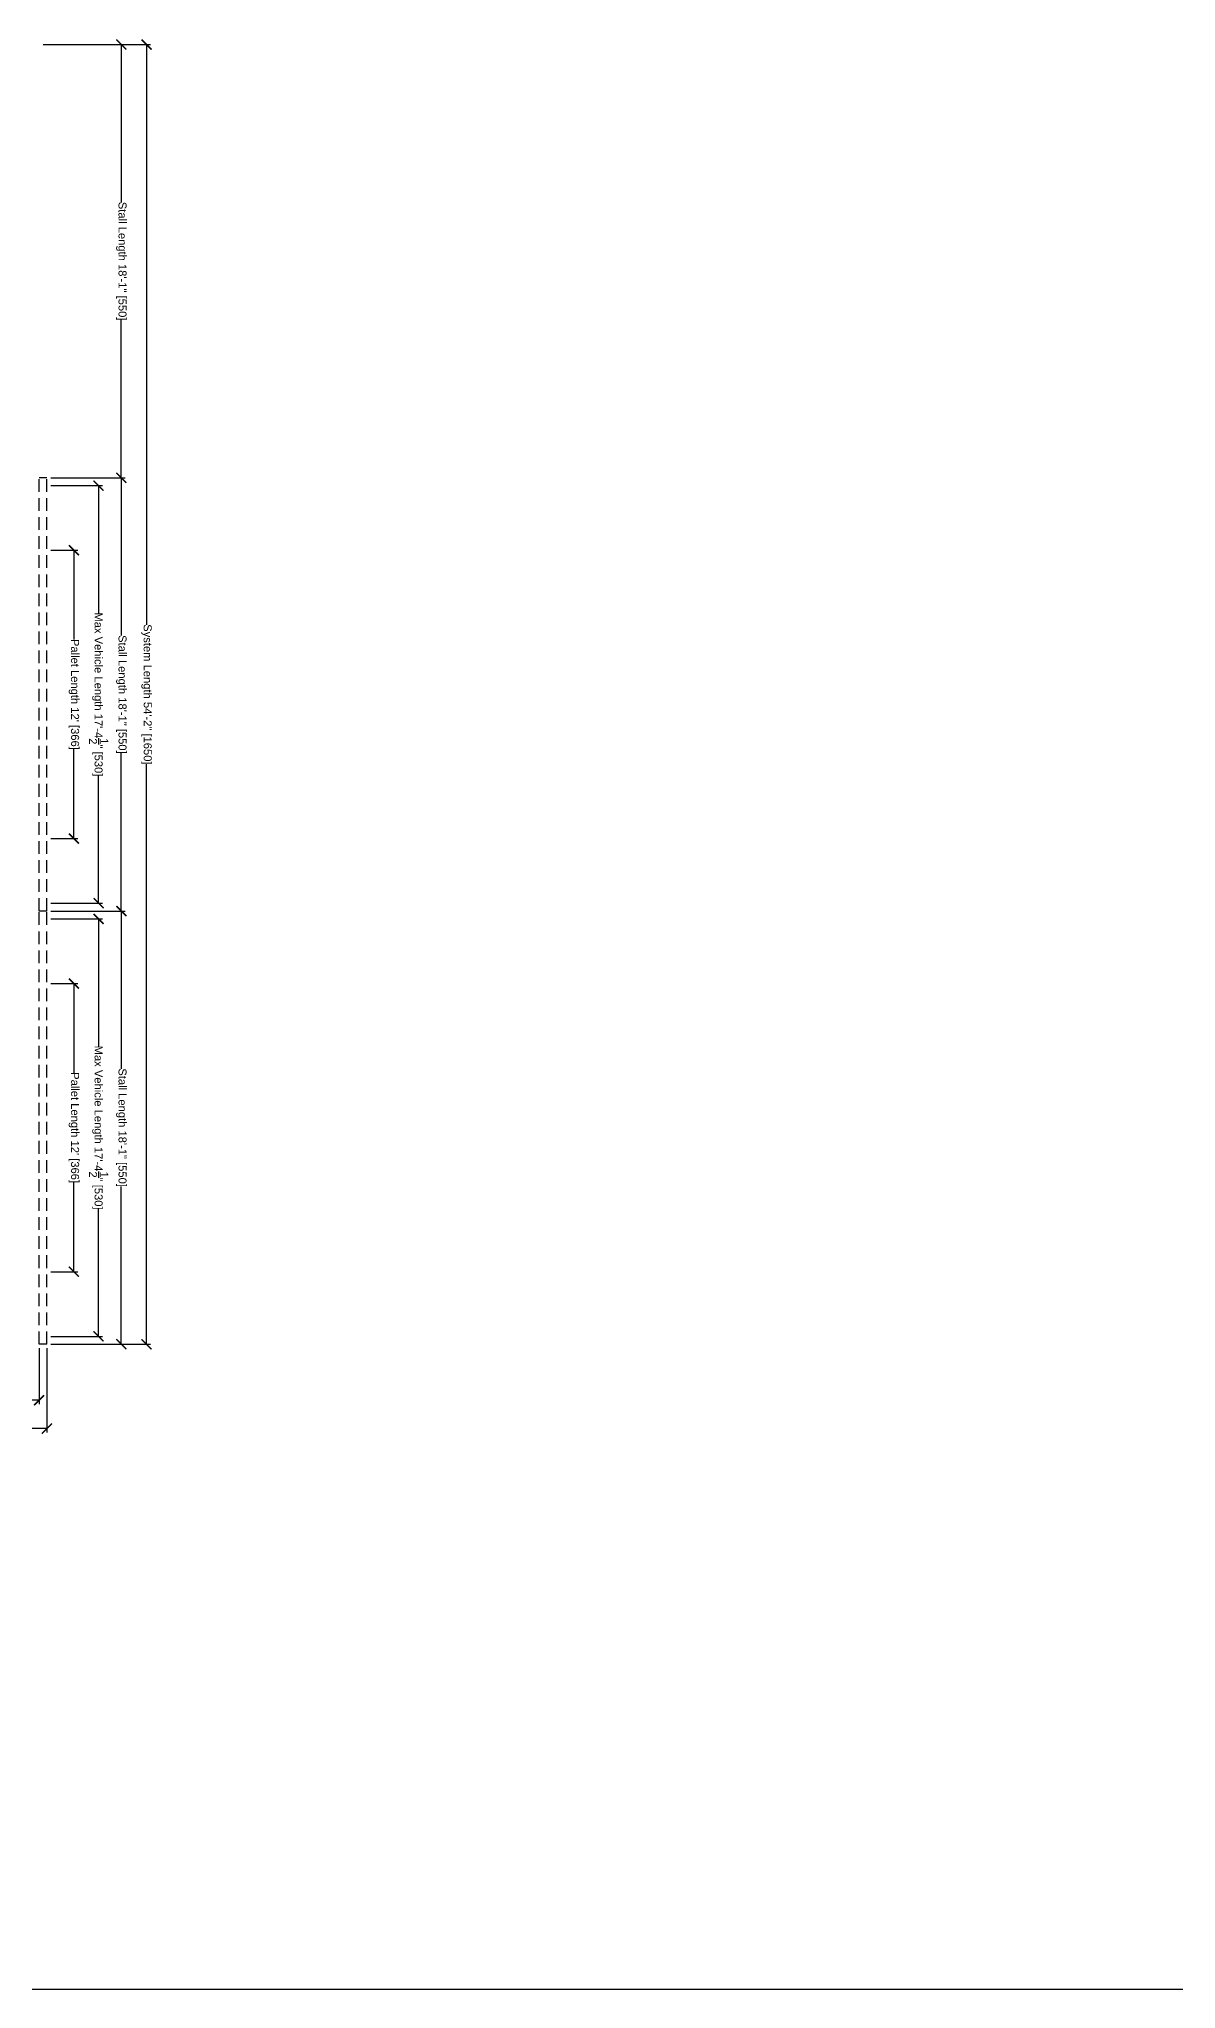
# Model space of a CAD drawing. Extents: x -210816 to 22943, y 10566 to 41486.
# Drawn here: x 20650 to 21218, y 15097 to 16072 of the extents above; entities that cross this region are included whole.
import ezdxf

# ---------------------------------------------------------------- set-up
doc = ezdxf.new("R2010")
doc.units = 0
doc.header["$MEASUREMENT"] = 0
doc.linetypes.add('HIDDEN', pattern=[9.525, 6.35, -3.175])
doc.layers.get('0').update_dxf_attribs({"linetype": 'CONTINUOUS'})
doc.layers.get('DEFPOINTS').update_dxf_attribs({"linetype": 'CONTINUOUS'})
doc.layers.add('DIM', color=6, linetype='CONTINUOUS')
doc.layers.add('KLAUS', color=30, linetype='CONTINUOUS')
doc.styles.get("Standard").update_dxf_attribs({"font": 'arial.ttf'})
doc.dimstyles.get("Standard").update_dxf_attribs({"dimtxt": 5, "dimasz": 5, "dimexe": 2, "dimexo": 2, "dimgap": 0.09, "dimtad": 0, "dimtih": 1, "dimtoh": 1, "dimdec": 1, "dimzin": 0, "dimdsep": 46, "dimlunit": 4, "dimtxsty": 'Standard', "dimblk": 'ARCHTICK', "dimcen": -0.09, "dimadec": 0, "dimazin": 0, "dimtfac": 1, "dimtdec": 4, "dimtofl": 0, "dimtmove": 0, "dimatfit": 3, "dimldrblk": 'ARCHTICK', "dimfxl": 1, "dimtolj": 1, "dimtzin": 0, "dimarcsym": 0})

# ---------------------------------------------------------------- blocks, each defined once
blk = doc.blocks.new('A$C19511')
at = {"layer": 'KLAUS', "linetype": 'HIDDEN'}
for p, q in [((0, 0), (0, 216.535)), ((3.937, 216.535), (0, 216.535)), ((3.937, 0), (3.937, 216.535)), ((3.937, 0), (0, 0))]:
    blk.add_line(p, q, dxfattribs=at)
blk = doc.blocks.new('_ARCHTICK')
at = {"color": 0, "linetype": 'ByBlock', "const_width": 0.15}
blk.add_lwpolyline([(-0.5, -0.5), (0.5, 0.5)], dxfattribs=at)
blk = doc.blocks.new('*D17957')
at = {"layer": 'DEFPOINTS', "color": 0}
for p in [(20544.61, 15419.58), (20650.12, 15419.58), (20650.12, 15391.57)]:
    blk.add_point(p, dxfattribs=at)
at = {"layer": 'DIM', "color": 0, "lineweight": -2}
for p, q in [((20544.61, 15417.58), (20544.61, 15389.57)), ((20650.12, 15417.58), (20650.12, 15389.57)), ((20544.61, 15391.57), (20569.45, 15391.57)), ((20650.12, 15391.57), (20625.27, 15391.57))]:
    blk.add_line(p, q, dxfattribs=at)
at = {"layer": 'DIM', "color": 0, "lineweight": -2, "xscale": 5, "yscale": 5, "zscale": 5, "rotation": 180}
blk.add_blockref('_ARCHTICK', (20544.61, 15391.57), dxfattribs=at)
at = {"layer": 'DIM', "color": 0, "lineweight": -2, "xscale": 5, "yscale": 5, "zscale": 5}
blk.add_blockref('_ARCHTICK', (20650.12, 15391.57), dxfattribs=at)
at = {"layer": 'DIM', "color": 0, "insert": (20597.36, 15391.57), "char_height": 4, "attachment_point": 5}
blk.add_mtext('\\A1;Stall Width 8\'-9{\\H1.000000x;\\S1/2;}" [268]', dxfattribs=at)
blk = doc.blocks.new('*D17959')
at = {"layer": 'DEFPOINTS', "color": 0}
for p in [(19696.57, 15419.58), (20654.05, 15419.58), (20654.05, 15377.45)]:
    blk.add_point(p, dxfattribs=at)
at = {"layer": 'DIM', "color": 0, "lineweight": -2}
for p, q in [((19696.57, 15417.58), (19696.57, 15375.45)), ((20654.05, 15417.58), (20654.05, 15375.45)), ((19696.57, 15377.45), (20140.42, 15377.45)), ((20654.05, 15377.45), (20210.21, 15377.45))]:
    blk.add_line(p, q, dxfattribs=at)
at = {"layer": 'DIM', "color": 0, "lineweight": -2, "xscale": 5, "yscale": 5, "zscale": 5, "rotation": 180}
blk.add_blockref('_ARCHTICK', (19696.57, 15377.45), dxfattribs=at)
at = {"layer": 'DIM', "color": 0, "lineweight": -2, "xscale": 5, "yscale": 5, "zscale": 5}
blk.add_blockref('_ARCHTICK', (20654.05, 15377.45), dxfattribs=at)
at = {"layer": 'DIM', "color": 0, "insert": (20175.31, 15377.45), "char_height": 4, "attachment_point": 5}
blk.add_mtext('\\A1;System Width 79\'-9{\\H1.000000x;\\S1/2;}" [2432]', dxfattribs=at)
blk = doc.blocks.new('*D18052')
at = {"layer": 'DEFPOINTS', "color": 0}
for p in [(20654.05, 15599.89), (20654.05, 15455.8), (20667.54, 15455.8)]:
    blk.add_point(p, dxfattribs=at)
at = {"layer": 'DIM', "color": 0, "lineweight": -2}
for p, q in [((20656.05, 15599.89), (20669.54, 15599.89)), ((20667.54, 15599.89), (20667.54, 15555.23)), ((20667.54, 15455.8), (20667.54, 15500.46)), ((20656.05, 15455.8), (20669.54, 15455.8))]:
    blk.add_line(p, q, dxfattribs=at)
at = {"layer": 'DIM', "color": 0, "lineweight": -2, "xscale": 5, "yscale": 5, "zscale": 5}
for p, rotation in [((20667.54, 15599.89), 90), ((20667.54, 15455.8), 270)]:
    blk.add_blockref('_ARCHTICK', p, dxfattribs=dict(at, rotation=rotation))
at = {"layer": 'DIM', "color": 0, "insert": (20667.54, 15527.85), "char_height": 4, "attachment_point": 5, "rotation": 270}
blk.add_mtext("\\A1;Pallet Length 12' [366]", dxfattribs=at)
blk = doc.blocks.new('*D18053')
at = {"layer": 'DEFPOINTS', "color": 0}
for p in [(20654.05, 15632.18), (20654.05, 15423.52), (20679.89, 15423.52)]:
    blk.add_point(p, dxfattribs=at)
at = {"layer": 'DIM', "color": 0, "lineweight": -2}
for p, q in [((20656.05, 15632.18), (20681.89, 15632.18)), ((20679.89, 15632.18), (20679.89, 15568.4)), ((20679.89, 15423.52), (20679.89, 15487.29)), ((20656.05, 15423.52), (20681.89, 15423.52))]:
    blk.add_line(p, q, dxfattribs=at)
at = {"layer": 'DIM', "color": 0, "lineweight": -2, "xscale": 5, "yscale": 5, "zscale": 5}
for p, rotation in [((20679.89, 15632.18), 90), ((20679.89, 15423.52), 270)]:
    blk.add_blockref('_ARCHTICK', p, dxfattribs=dict(at, rotation=rotation))
at = {"layer": 'DIM', "color": 0, "insert": (20679.89, 15527.85), "char_height": 4, "attachment_point": 5, "rotation": 270}
blk.add_mtext('\\A1;Max Vehicle Length 17\'-4{\\H1.000000x;\\S1/2;}" [530]', dxfattribs=at)
blk = doc.blocks.new('*D18054')
at = {"layer": 'DEFPOINTS', "color": 0}
for p in [(20654.05, 15636.11), (20654.05, 15419.58), (20691.25, 15419.58)]:
    blk.add_point(p, dxfattribs=at)
at = {"layer": 'DIM', "color": 0, "lineweight": -2}
for p, q in [((20656.05, 15636.11), (20693.25, 15636.11)), ((20691.25, 15636.11), (20691.25, 15557.24)), ((20691.25, 15419.58), (20691.25, 15498.45)), ((20656.05, 15419.58), (20693.25, 15419.58))]:
    blk.add_line(p, q, dxfattribs=at)
at = {"layer": 'DIM', "color": 0, "lineweight": -2, "xscale": 5, "yscale": 5, "zscale": 5}
for p, rotation in [((20691.25, 15636.11), 90), ((20691.25, 15419.58), 270)]:
    blk.add_blockref('_ARCHTICK', p, dxfattribs=dict(at, rotation=rotation))
at = {"layer": 'DIM', "color": 0, "insert": (20691.25, 15527.85), "char_height": 4, "attachment_point": 5, "rotation": 270}
blk.add_mtext('\\A1;Stall Length 18\'-1" [550]', dxfattribs=at)
blk = doc.blocks.new('*D18055')
at = {"layer": 'DEFPOINTS', "color": 0}
for p in [(20654.05, 15816.43), (20654.05, 15672.33), (20667.54, 15672.33)]:
    blk.add_point(p, dxfattribs=at)
at = {"layer": 'DIM', "color": 0, "lineweight": -2}
for p, q in [((20656.05, 15816.43), (20669.54, 15816.43)), ((20667.54, 15816.43), (20667.54, 15771.76)), ((20667.54, 15672.33), (20667.54, 15717)), ((20656.05, 15672.33), (20669.54, 15672.33))]:
    blk.add_line(p, q, dxfattribs=at)
at = {"layer": 'DIM', "color": 0, "lineweight": -2, "xscale": 5, "yscale": 5, "zscale": 5}
for p, rotation in [((20667.54, 15816.43), 90), ((20667.54, 15672.33), 270)]:
    blk.add_blockref('_ARCHTICK', p, dxfattribs=dict(at, rotation=rotation))
at = {"layer": 'DIM', "color": 0, "insert": (20667.54, 15744.38), "char_height": 4, "attachment_point": 5, "rotation": 270}
blk.add_mtext("\\A1;Pallet Length 12' [366]", dxfattribs=at)
blk = doc.blocks.new('*D18056')
at = {"layer": 'DEFPOINTS', "color": 0}
for p in [(20654.05, 15848.71), (20654.05, 15640.05), (20679.89, 15640.05)]:
    blk.add_point(p, dxfattribs=at)
at = {"layer": 'DIM', "color": 0, "lineweight": -2}
for p, q in [((20656.05, 15848.71), (20681.89, 15848.71)), ((20679.89, 15848.71), (20679.89, 15784.94)), ((20679.89, 15640.05), (20679.89, 15703.82)), ((20656.05, 15640.05), (20681.89, 15640.05))]:
    blk.add_line(p, q, dxfattribs=at)
at = {"layer": 'DIM', "color": 0, "lineweight": -2, "xscale": 5, "yscale": 5, "zscale": 5}
for p, rotation in [((20679.89, 15848.71), 90), ((20679.89, 15640.05), 270)]:
    blk.add_blockref('_ARCHTICK', p, dxfattribs=dict(at, rotation=rotation))
at = {"layer": 'DIM', "color": 0, "insert": (20679.89, 15744.38), "char_height": 4, "attachment_point": 5, "rotation": 270}
blk.add_mtext('\\A1;Max Vehicle Length 17\'-4{\\H1.000000x;\\S1/2;}" [530]', dxfattribs=at)
blk = doc.blocks.new('*D18057')
at = {"layer": 'DEFPOINTS', "color": 0}
for p in [(20654.05, 15852.65), (20654.05, 15636.11), (20691.25, 15636.11)]:
    blk.add_point(p, dxfattribs=at)
at = {"layer": 'DIM', "color": 0, "lineweight": -2}
for p, q in [((20656.05, 15852.65), (20693.25, 15852.65)), ((20691.25, 15852.65), (20691.25, 15773.77)), ((20691.25, 15636.11), (20691.25, 15714.99)), ((20656.05, 15636.11), (20693.25, 15636.11))]:
    blk.add_line(p, q, dxfattribs=at)
at = {"layer": 'DIM', "color": 0, "lineweight": -2, "xscale": 5, "yscale": 5, "zscale": 5}
for p, rotation in [((20691.25, 15852.65), 90), ((20691.25, 15636.11), 270)]:
    blk.add_blockref('_ARCHTICK', p, dxfattribs=dict(at, rotation=rotation))
at = {"layer": 'DIM', "color": 0, "insert": (20691.25, 15744.38), "char_height": 4, "attachment_point": 5, "rotation": 270}
blk.add_mtext('\\A1;Stall Length 18\'-1" [550]', dxfattribs=at)
blk = doc.blocks.new('*D18058')
at = {"layer": 'DEFPOINTS', "color": 0}
for p in [(20650.12, 16069.18), (20654.05, 15852.65), (20691.25, 15852.65)]:
    blk.add_point(p, dxfattribs=at)
at = {"layer": 'DIM', "color": 0, "lineweight": -2}
for p, q in [((20652.12, 16069.18), (20693.25, 16069.18)), ((20691.25, 16069.18), (20691.25, 15990.31)), ((20691.25, 15852.65), (20691.25, 15931.52)), ((20656.05, 15852.65), (20693.25, 15852.65))]:
    blk.add_line(p, q, dxfattribs=at)
at = {"layer": 'DIM', "color": 0, "lineweight": -2, "xscale": 5, "yscale": 5, "zscale": 5}
for p, rotation in [((20691.25, 16069.18), 90), ((20691.25, 15852.65), 270)]:
    blk.add_blockref('_ARCHTICK', p, dxfattribs=dict(at, rotation=rotation))
at = {"layer": 'DIM', "color": 0, "insert": (20691.25, 15960.92), "char_height": 4, "attachment_point": 5, "rotation": 270}
blk.add_mtext('\\A1;Stall Length 18\'-1" [550]', dxfattribs=at)
blk = doc.blocks.new('*D18059')
at = {"layer": 'DEFPOINTS', "color": 0}
for p in [(20650.12, 16069.18), (20654.05, 15419.58), (20703.84, 15419.58)]:
    blk.add_point(p, dxfattribs=at)
at = {"layer": 'DIM', "color": 0, "lineweight": -2}
for p, q in [((20652.12, 16069.18), (20705.84, 16069.18)), ((20703.84, 16069.18), (20703.84, 15779.2)), ((20703.84, 15419.58), (20703.84, 15709.56)), ((20656.05, 15419.58), (20705.84, 15419.58))]:
    blk.add_line(p, q, dxfattribs=at)
at = {"layer": 'DIM', "color": 0, "lineweight": -2, "xscale": 5, "yscale": 5, "zscale": 5}
for p, rotation in [((20703.84, 16069.18), 90), ((20703.84, 15419.58), 270)]:
    blk.add_blockref('_ARCHTICK', p, dxfattribs=dict(at, rotation=rotation))
at = {"layer": 'DIM', "color": 0, "insert": (20703.84, 15744.38), "char_height": 4, "attachment_point": 5, "rotation": 270}
blk.add_mtext('\\A1;System Length 54\'-2" [1650]', dxfattribs=at)

msp = doc.modelspace()

# ---------------------------------------------------------------- linework, layer by layer
at = {"layer": 'DIM'}
msp.add_line((10528.36, 15097.33), (22942.79, 15097.33), dxfattribs=at)

# ---------------------------------------------------------------- block references
for p in [(20650.12, 15636.11), (20650.12, 15419.58)]:
    msp.add_blockref('A$C19511', p, dxfattribs=at)

# ---------------------------------------------------------------- dimensions: what is measured, and where the dimension line sits
for base, p1, p2, text, override, picture, middle in [((20691.25, 15852.65), (20650.12, 16069.18), (20654.05, 15852.65), 'Stall Length <>', {"dimtxt": 4, "dimdec": 0}, '*D18058', (20691.25, 15960.92)), ((20703.84, 15419.58), (20650.12, 16069.18), (20654.05, 15419.58), 'System Length <>', {"dimtxt": 4, "dimdec": 0}, '*D18059', (20703.84, 15744.38)), ((20691.25, 15636.11), (20654.05, 15852.65), (20654.05, 15636.11), 'Stall Length <>', {"dimtxt": 4, "dimdec": 0}, '*D18057', (20691.25, 15744.38)), ((20679.89, 15640.05), (20654.05, 15848.71), (20654.05, 15640.05), 'Max Vehicle Length <>', {"dimtxt": 4}, '*D18056', (20679.89, 15744.38)), ((20667.54, 15672.33), (20654.05, 15816.43), (20654.05, 15672.33), 'Pallet Length <>', {"dimtxt": 4}, '*D18055', (20667.54, 15744.38)), ((20691.25, 15419.58), (20654.05, 15636.11), (20654.05, 15419.58), 'Stall Length <>', {"dimtxt": 4, "dimdec": 0}, '*D18054', (20691.25, 15527.85)), ((20679.89, 15423.52), (20654.05, 15632.18), (20654.05, 15423.52), 'Max Vehicle Length <>', {"dimtxt": 4}, '*D18053', (20679.89, 15527.85)), ((20667.54, 15455.8), (20654.05, 15599.89), (20654.05, 15455.8), 'Pallet Length <>', {"dimtxt": 4}, '*D18052', (20667.54, 15527.85))]:
    dim = msp.add_linear_dim(base=base, p1=p1, p2=p2, angle=90, text=text, dimstyle='Standard', override=override, dxfattribs=at)
    dim.commit()
    dim.dimension.update_dxf_attribs({"geometry": picture, "text_midpoint": middle, "text_rotation": 270})
for base, p1, p2, text, picture, middle in [((20654.05, 15377.45), (19696.57, 15419.58), (20654.05, 15419.58), 'System Width <>', '*D17959', (20175.31, 15377.45)), ((20650.12, 15391.57), (20544.61, 15419.58), (20650.12, 15419.58), 'Stall Width <>', '*D17957', (20597.36, 15391.57))]:
    dim = msp.add_linear_dim(base=base, p1=p1, p2=p2, text=text, dimstyle='Standard', override={"dimtxt": 4}, dxfattribs=at)
    dim.commit()
    dim.dimension.update_dxf_attribs({"geometry": picture, "text_midpoint": middle})

doc.saveas('drawing.dxf')
